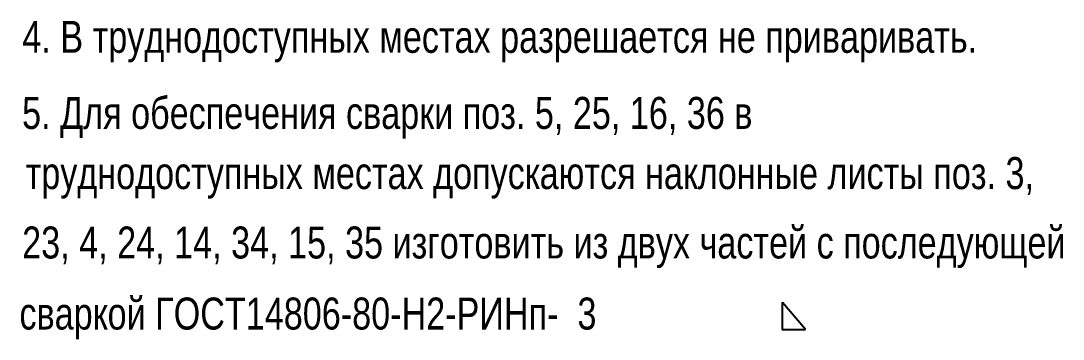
# Model space of a CAD drawing. Header units: millimetres. Extents: x -251843 to -243433, y -86292 to -80352.
# Drawn here: x -245271 to -244129, y -85169 to -84820 of the extents above; entities that cross this region are included whole.
import ezdxf
from ezdxf.enums import TextEntityAlignment as Align

# ---------------------------------------------------------------- set-up
doc = ezdxf.new("R2010")
doc.units = ezdxf.units.MM
doc.layers.add('pen_5', color=1, linetype='Continuous')

msp = doc.modelspace()

# ---------------------------------------------------------------- linework, layer by layer
at = {"color": 0}
for p, q in [((-244436.5, -85128.6), (-244436.5, -85157.9)), ((-244411.1, -85158.2), (-244436.3, -85128.9)), ((-244436.5, -85157.9), (-244436.8, -85158.2)), ((-244436.8, -85158.2), (-244411.1, -85158.2))]:
    msp.add_line(p, q, dxfattribs=at)

# ---------------------------------------------------------------- texts
at = {"layer": 'pen_5', "color": 0, "linetype": 'Continuous', "width": 0.8}
for s, p in [('  4. В труднодоступных местах разрешается не приваривать.', (-245290.2, -84820.4)), ('  5. Для обеспечения сварки поз. 5, 25, 16, 36 в ', (-245290.5, -84903.7)), ('  труднодоступных местах допускаются наклонные листы поз. 3,', (-245286.6, -84969.6)), ('  23, 4, 24, 14, 34, 15, 35 изготовить из двух частей с последующей', (-245290.4, -85045.6)), ('  сваркой ГОСТ14806-80-Н2-РИНп-  3', (-245293.4, -85123.4))]:
    msp.add_text(s, height=35, dxfattribs=at).set_placement(p, align=Align.TOP_LEFT)

doc.saveas('drawing.dxf')
